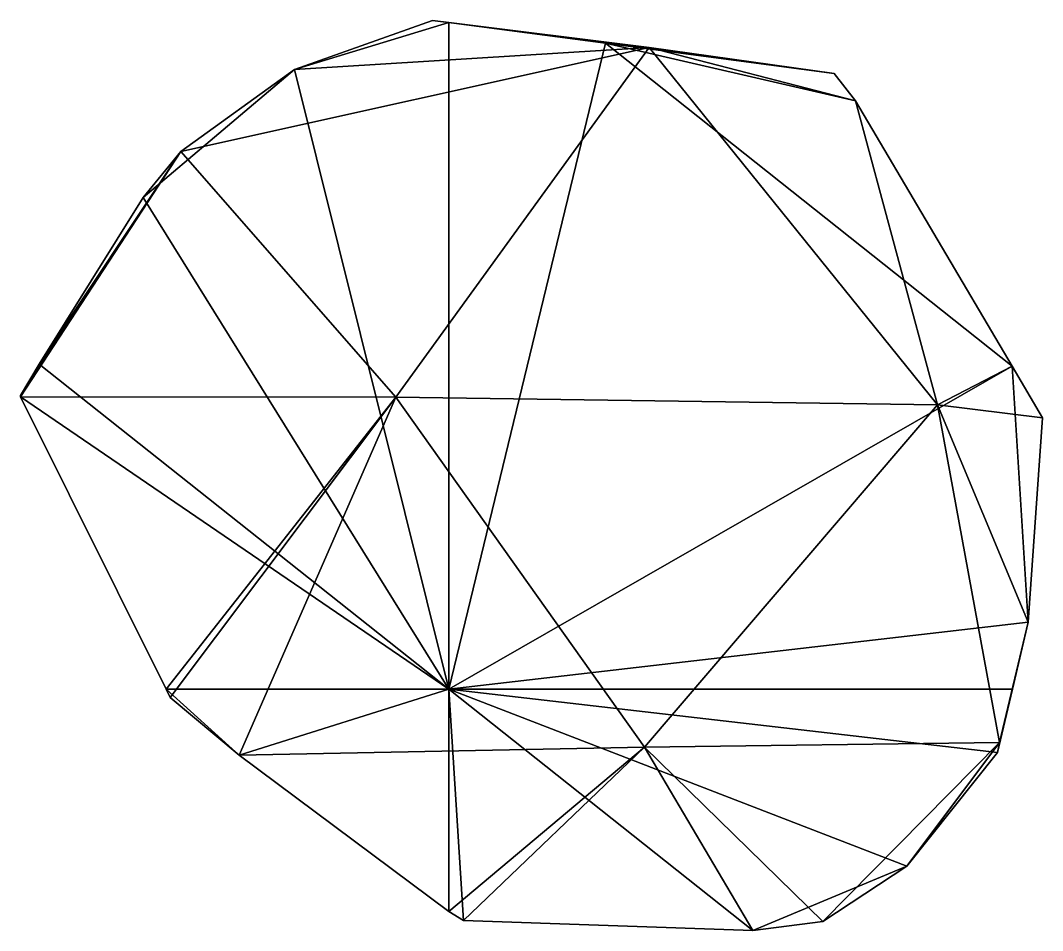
# Model space of a CAD drawing. Extents: x 290034 to 295698, y 4553723 to 4561693.
# Drawn here: x 292697.9 to 292750.6, y 4559218 to 4559264.9 of the extents above; entities that cross this region are included whole.
import ezdxf

# ---------------------------------------------------------------- set-up
doc = ezdxf.new("R2010")
doc.units = 0
doc.layers.add('Au_ppm_Pref_-_0_2', color=7, linetype='CONTINUOUS')

msp = doc.modelspace()

# ---------------------------------------------------------------- linework, layer by layer
at = {"layer": 'Au_ppm_Pref_-_0_2'}
for points in [[(292719.147, 4559264.853, 1822.27), (292720, 4559264.74, 1822.322), (292712.044, 4559262.33, 1821.509)], [(292730.309, 4559263.453, 1817.586), (292719.147, 4559264.853, 1822.27), (292712.044, 4559262.33, 1821.509)], [(292720, 4559230.391, 1819.017), (292712.044, 4559262.33, 1821.509), (292720, 4559264.74, 1822.322)], [(292720, 4559264.74, 1822.322), (292719.147, 4559264.853, 1822.27), (292730.309, 4559263.453, 1817.586)], [(292728.063, 4559263.676, 1822.483), (292720, 4559230.391, 1819.017), (292720, 4559264.74, 1822.322)], [(292720, 4559264.74, 1822.322), (292730.309, 4559263.453, 1817.586), (292728.063, 4559263.676, 1822.483)], [(292749.02, 4559247.043, 1821.569), (292720, 4559230.391, 1819.017), (292728.063, 4559263.676, 1822.483)], [(292740.945, 4559260.71, 1822.578), (292728.063, 4559263.676, 1822.483), (292739.852, 4559262.121, 1822.675)], [(292749.02, 4559247.043, 1821.569), (292728.063, 4559263.676, 1822.483), (292740.945, 4559260.71, 1822.578)], [(292728.063, 4559263.676, 1822.483), (292730.309, 4559263.453, 1817.586), (292739.852, 4559262.121, 1822.675)], [(292730.309, 4559263.453, 1817.586), (292712.044, 4559262.33, 1821.509), (292706.183, 4559258.106, 1818.533)], [(292717.257, 4559245.447, 1814.612), (292730.309, 4559263.453, 1817.586), (292706.183, 4559258.106, 1818.533)], [(292745.178, 4559245.043, 1816.697), (292730.309, 4559263.453, 1817.586), (292717.257, 4559245.447, 1814.612)], [(292739.852, 4559262.121, 1822.675), (292730.309, 4559263.453, 1817.586), (292740.945, 4559260.71, 1822.578)], [(292740.945, 4559260.71, 1822.578), (292730.309, 4559263.453, 1817.586), (292745.178, 4559245.043, 1816.697)], [(292712.044, 4559262.33, 1821.509), (292720, 4559230.391, 1819.017), (292704.249, 4559255.726, 1820.305)], [(292704.249, 4559255.726, 1820.305), (292706.183, 4559258.106, 1818.533), (292712.044, 4559262.33, 1821.509)], [(292740.945, 4559260.71, 1822.578), (292745.178, 4559245.043, 1816.697), (292749.02, 4559247.043, 1821.569)], [(292697.918, 4559245.524, 1818.654), (292706.183, 4559258.106, 1818.533), (292698.888, 4559247.147, 1819.089)], [(292697.928, 4559245.462, 1818.644), (292706.183, 4559258.106, 1818.533), (292697.918, 4559245.524, 1818.654)], [(292717.257, 4559245.447, 1814.612), (292706.183, 4559258.106, 1818.533), (292697.928, 4559245.462, 1818.644)], [(292698.888, 4559247.147, 1819.089), (292706.183, 4559258.106, 1818.533), (292704.249, 4559255.726, 1820.305)], [(292704.249, 4559255.726, 1820.305), (292720, 4559230.391, 1819.017), (292698.888, 4559247.147, 1819.089)], [(292697.918, 4559245.524, 1818.654), (292698.888, 4559247.147, 1819.089), (292697.928, 4559245.462, 1818.644)], [(292698.888, 4559247.147, 1819.089), (292720, 4559230.391, 1819.017), (292697.928, 4559245.462, 1818.644)], [(292749.851, 4559233.844, 1820.326), (292720, 4559230.391, 1819.017), (292749.02, 4559247.043, 1821.569)], [(292749.02, 4559247.043, 1821.569), (292745.178, 4559245.043, 1816.697), (292750.588, 4559244.374, 1821.363)], [(292749.02, 4559247.043, 1821.569), (292750.588, 4559244.374, 1821.363), (292749.851, 4559233.844, 1820.326)], [(292697.928, 4559245.462, 1818.644), (292720, 4559230.391, 1819.017), (292705.422, 4559230.391, 1816.948)], [(292705.422, 4559230.391, 1816.948), (292717.257, 4559245.447, 1814.612), (292697.928, 4559245.462, 1818.644)], [(292705.64, 4559229.963, 1816.899), (292717.257, 4559245.447, 1814.612), (292705.422, 4559230.391, 1816.948)], [(292709.184, 4559226.993, 1816.847), (292717.257, 4559245.447, 1814.612), (292705.64, 4559229.963, 1816.899)], [(292730.084, 4559227.406, 1815.033), (292717.257, 4559245.447, 1814.612), (292709.184, 4559226.993, 1816.847)], [(292730.084, 4559227.406, 1815.033), (292745.178, 4559245.043, 1816.697), (292717.257, 4559245.447, 1814.612)], [(292730.084, 4559227.406, 1815.033), (292748.37, 4559227.644, 1818.807), (292745.178, 4559245.043, 1816.697)], [(292750.588, 4559244.374, 1821.363), (292745.178, 4559245.043, 1816.697), (292749.851, 4559233.844, 1820.326)], [(292749.851, 4559233.844, 1820.326), (292745.178, 4559245.043, 1816.697), (292748.37, 4559227.644, 1818.807)], [(292749.034, 4559230.391, 1819.967), (292720, 4559230.391, 1819.017), (292749.851, 4559233.844, 1820.326)], [(292748.37, 4559227.644, 1818.807), (292749.034, 4559230.391, 1819.967), (292749.851, 4559233.844, 1820.326)], [(292705.64, 4559229.963, 1816.899), (292705.422, 4559230.391, 1816.948), (292709.184, 4559226.993, 1816.847)], [(292705.422, 4559230.391, 1816.948), (292720, 4559230.391, 1819.017), (292709.184, 4559226.993, 1816.847)], [(292709.184, 4559226.993, 1816.847), (292720, 4559230.391, 1819.017), (292720, 4559218.942, 1816.876)], [(292735.662, 4559217.96, 1818.254), (292720.757, 4559218.483, 1816.865), (292720, 4559230.391, 1819.017)], [(292720, 4559230.391, 1819.017), (292720.757, 4559218.483, 1816.865), (292720, 4559218.942, 1816.876)], [(292749.034, 4559230.391, 1819.967), (292748.263, 4559227.137, 1819.608), (292720, 4559230.391, 1819.017)], [(292720, 4559230.391, 1819.017), (292748.263, 4559227.137, 1819.608), (292743.589, 4559221.271, 1818.853)], [(292720, 4559230.391, 1819.017), (292743.589, 4559221.271, 1818.853), (292735.662, 4559217.96, 1818.254)], [(292748.37, 4559227.644, 1818.807), (292748.263, 4559227.137, 1819.608), (292749.034, 4559230.391, 1819.967)], [(292720, 4559218.942, 1816.876), (292730.084, 4559227.406, 1815.033), (292709.184, 4559226.993, 1816.847)], [(292730.084, 4559227.406, 1815.033), (292720, 4559218.942, 1816.876), (292720.757, 4559218.483, 1816.865)], [(292735.662, 4559217.96, 1818.254), (292730.084, 4559227.406, 1815.033), (292720.757, 4559218.483, 1816.865)], [(292730.084, 4559227.406, 1815.033), (292739.268, 4559218.418, 1818.419), (292748.37, 4559227.644, 1818.807)], [(292730.084, 4559227.406, 1815.033), (292735.662, 4559217.96, 1818.254), (292739.268, 4559218.418, 1818.419)], [(292739.268, 4559218.418, 1818.419), (292743.589, 4559221.271, 1818.853), (292748.37, 4559227.644, 1818.807)], [(292748.263, 4559227.137, 1819.608), (292748.37, 4559227.644, 1818.807), (292743.589, 4559221.271, 1818.853)], [(292735.662, 4559217.96, 1818.254), (292743.589, 4559221.271, 1818.853), (292739.268, 4559218.418, 1818.419)]]:
    msp.add_3dface(points, dxfattribs=at)

doc.saveas('drawing.dxf')
